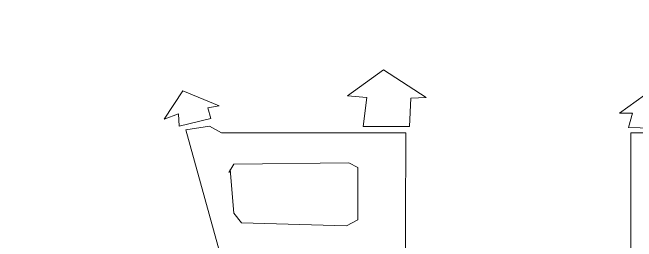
# Model space of a CAD drawing. Header units: millimetres. Extents: x -1787 to 4633, y 81 to 2259.
# Drawn here: x 2634.3 to 2893.4, y 1582.1 to 1677 of the extents above; entities that cross this region are included whole.
import ezdxf

# ---------------------------------------------------------------- set-up
doc = ezdxf.new("R2010")
doc.units = ezdxf.units.MM
doc.header["$MEASUREMENT"] = 0
doc.layers.get('0').update_dxf_attribs({"linetype": 'CONTINUOUS'})

msp = doc.modelspace()

# ---------------------------------------------------------------- linework, layer by layer
at = {"color": 4, "linetype": 'Continuous', "lineweight": 15, "true_color": 0x000004}
msp.add_lwpolyline([(3068.75254, 1464.08283), (3038.59186, 1544.34915), (2905.05788, 1546.90308), (2901.89587, 1554.0784), (2904.69303, 1627.1694), (2891.07208, 1627.1694), (2891.07208, 1552.74063), (2882.92383, 1547.75439), (2801.31974, 1549.09216), (2797.30642, 1552.4974), (2797.67127, 1627.1694), (2721.05342, 1627.1694), (2716.06717, 1629.96656), (2706.33792, 1628.38556), (2723.85058, 1564.90219), (2723.85058, 1557.11879), (2716.67525, 1553.34871), (2492.17278, 1571.10459), (2259.64367, 1608.80544), (2040.12744, 1677.03181)], dxfattribs=at)
for points in [[(2779.91539, 1629.72333), (2799.13066, 1629.72333), (2799.73874, 1641.52005), (2806.06275, 1641.76328), (2788.30687, 1653.31676), (2773.34814, 1642.49297), (2781.37477, 1641.76328)], [(2703.54076, 1629.96656), (2716.67525, 1633.12857), (2715.4591, 1637.50673), (2720.08049, 1638.35804), (2705.12177, 1644.56044), (2697.33837, 1632.76372), (2703.29753, 1634.9528)], [(2890.09916, 1629.35848), (2904.4498, 1628.99364), (2904.69303, 1635.92573), (2909.67928, 1635.56088), (2896.6664, 1642.7362), (2886.32907, 1635.31765), (2891.68016, 1635.31765)]]:
    msp.add_lwpolyline(points, close=True, dxfattribs=at)
at = {"color": 7, "linetype": 'Continuous', "lineweight": 15, "true_color": 0x000007}
msp.add_lwpolyline([(2724.09381, 1610.62967), (2726.28289, 1614.15653), (2773.95622, 1614.76461), (2777.7263, 1612.81876), (2777.7263, 1591.04956), (2772.98329, 1588.61724), (2729.44489, 1589.8334), (2726.28289, 1593.84672), (2724.70188, 1611.96745)], dxfattribs=at)

doc.saveas('drawing.dxf')
